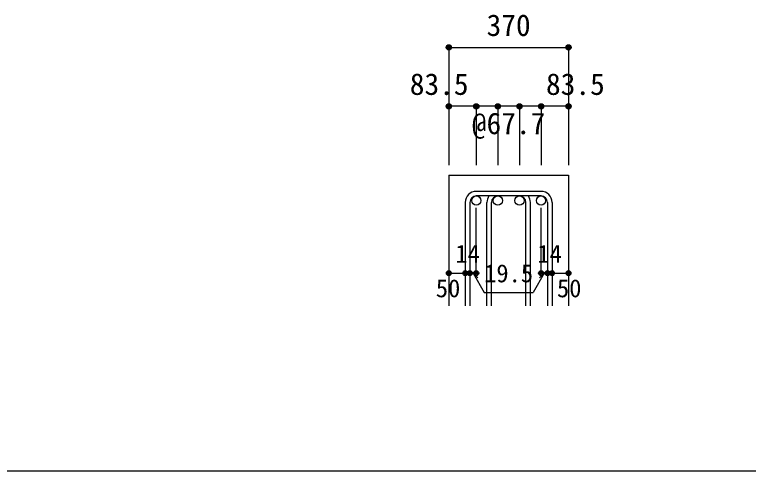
# Model space of a CAD drawing. Units: millimetres at full size, sheet at 1:30; details may follow other scales. Extents: x -5973 to 5954, y -4195 to 4201.
# Drawn here: x -956 to 1284, y 3 to 1398 of the extents above; entities that cross this region are included whole.
import ezdxf
from ezdxf.enums import TextEntityAlignment as Align

# ---------------------------------------------------------------- set-up
doc = ezdxf.new("R2010")
doc.units = ezdxf.units.MM
doc.header["$LTSCALE"] = 30
doc.header["$PDMODE"] = 32
doc.header["$PDSIZE"] = 15
for name, color, linetype in [('0-1_躯体線', 2, 'Continuous'), ('0-5_基礎梁筋', 7, 'Continuous'), ('0-6_スタラップ筋', 7, 'Continuous'), ('0-D_寸法', 4, 'Continuous'), ('F-0_枠', 6, 'Continuous')]:
    doc.layers.add(name, color=color, linetype=linetype)
doc.styles.add('ＭＳ ゴシック', font='')
doc.styles.get('ＭＳ ゴシック').set_extended_font_data('MS Gothic')

msp = doc.modelspace()

# ---------------------------------------------------------------- linework, layer by layer
at = {"layer": '0-1_躯体線'}
for p, q in [((369.94, 908.3), (369.94, 508.3)), ((369.94, 908.3), (734.94, 908.3)), ((734.94, 908.3), (734.94, 508.3))]:
    msp.add_line(p, q, dxfattribs=at)
at = {"layer": '0-5_基礎梁筋', "color": 3}
for centre in [(453.44, 830.3), (519.44, 830.3), (585.44, 830.3), (651.44, 830.3)]:
    msp.add_circle(centre, 14, dxfattribs=at)
at = {"layer": '0-6_スタラップ筋'}
for p, q in [((651.44, 858.3), (453.44, 858.3)), ((651.44, 844.3), (453.44, 844.3)), ((419.94, 824.8), (419.94, 508.3)), ((433.94, 824.8), (433.94, 508.3)), ((485.94, 508.3), (485.94, 824.8)), ((499.94, 508.3), (499.94, 824.8)), ((604.94, 508.3), (604.94, 824.8)), ((618.94, 508.3), (618.94, 824.8)), ((670.94, 824.8), (670.94, 508.3)), ((684.94, 824.8), (684.94, 508.3))]:
    msp.add_line(p, q, dxfattribs=at)
for centre, radius, start, end in [((453.44, 824.8), 33.5, 90, 180), ((651.44, 824.8), 33.5, 0, 90), ((453.44, 824.8), 19.5, 90, 180), ((519.44, 824.8), 33.5, 144.40235, 180), ((519.44, 824.8), 19.5, 90, 180), ((585.44, 824.8), 19.5, 0, 90), ((585.44, 824.8), 33.5, 0, 35.59765), ((651.44, 824.8), 19.5, 0, 90)]:
    msp.add_arc(centre, radius, start, end, dxfattribs=at)
at = {"layer": '0-D_寸法'}
for p, q in [((369.94, 1298.3), (734.94, 1298.3)), ((369.94, 1298.3), (369.94, 1118.3)), ((369.94, 1298.3), (734.94, 1298.3)), ((734.94, 1298.3), (734.94, 1118.3)), ((453.44, 1118.3), (369.94, 1118.3)), ((369.94, 1118.3), (369.94, 938.3)), ((552.44, 1118.3), (453.44, 1118.3)), ((453.44, 1118.3), (453.44, 938.3)), ((519.44, 1118.3), (519.44, 938.3)), ((651.44, 1118.3), (552.44, 1118.3)), ((585.44, 1118.3), (585.44, 938.3)), ((734.94, 1118.3), (651.44, 1118.3)), ((651.44, 1118.3), (651.44, 938.3)), ((734.94, 1118.3), (734.94, 938.3)), ((453.44, 608.3), (453.44, 807.63)), ((651.44, 608.3), (651.44, 807.63)), ((369.94, 608.3), (419.94, 608.3)), ((419.94, 608.3), (453.44, 608.3)), ((443.69, 608.3), (457.83, 594.16)), ((443.69, 608.3), (477.91, 549.02)), ((661.19, 608.3), (626.96, 549.02)), ((661.19, 608.3), (647.04, 594.16)), ((651.44, 608.3), (734.94, 608.3)), ((670.94, 608.3), (684.94, 608.3)), ((477.91, 549.02), (626.96, 549.02))]:
    msp.add_line(p, q, dxfattribs=at)
msp.add_lwpolyline([(734.94, 1298.3), (734.94, 1118.3), (734.94, 938.3)], dxfattribs=at)
for centre, radius in [((369.94, 1298.3), 8), ((369.94, 1298.3), 7.2), ((369.94, 1298.3), 6.4), ((369.94, 1298.3), 5.6), ((369.94, 1298.3), 4.8), ((369.94, 1298.3), 4), ((369.94, 1298.3), 3.2), ((369.94, 1298.3), 2.4), ((369.94, 1298.3), 1.6), ((734.94, 1298.3), 8), ((734.94, 1298.3), 7.2), ((734.94, 1298.3), 6.4), ((734.94, 1298.3), 5.6), ((734.94, 1298.3), 4.8), ((734.94, 1298.3), 4), ((734.94, 1298.3), 3.2), ((734.94, 1298.3), 2.4), ((734.94, 1298.3), 1.6), ((369.94, 1298.3), 0.8), ((734.94, 1298.3), 0.8), ((369.94, 1118.3), 8), ((369.94, 1118.3), 7.2), ((369.94, 1118.3), 6.4), ((369.94, 1118.3), 5.6), ((369.94, 1118.3), 4.8), ((369.94, 1118.3), 4), ((369.94, 1118.3), 3.2), ((369.94, 1118.3), 2.4), ((453.44, 1118.3), 8), ((453.44, 1118.3), 7.2), ((453.44, 1118.3), 6.4), ((453.44, 1118.3), 5.6), ((453.44, 1118.3), 4.8), ((453.44, 1118.3), 4), ((453.44, 1118.3), 3.2), ((453.44, 1118.3), 2.4), ((519.44, 1118.3), 8), ((519.44, 1118.3), 7.2), ((519.44, 1118.3), 6.4), ((519.44, 1118.3), 5.6), ((519.44, 1118.3), 4.8), ((519.44, 1118.3), 4), ((519.44, 1118.3), 3.2), ((519.44, 1118.3), 2.4), ((585.44, 1118.3), 8), ((585.44, 1118.3), 7.2), ((585.44, 1118.3), 6.4), ((585.44, 1118.3), 5.6), ((585.44, 1118.3), 4.8), ((585.44, 1118.3), 4), ((585.44, 1118.3), 3.2), ((585.44, 1118.3), 2.4), ((651.44, 1118.3), 8), ((651.44, 1118.3), 7.2), ((651.44, 1118.3), 6.4), ((651.44, 1118.3), 5.6), ((651.44, 1118.3), 4.8), ((651.44, 1118.3), 4), ((651.44, 1118.3), 3.2), ((651.44, 1118.3), 2.4), ((734.94, 1118.3), 8), ((734.94, 1118.3), 7.2), ((734.94, 1118.3), 6.4), ((734.94, 1118.3), 5.6), ((734.94, 1118.3), 4.8), ((734.94, 1118.3), 4), ((734.94, 1118.3), 3.2), ((734.94, 1118.3), 2.4), ((369.94, 1118.3), 1.6), ((369.94, 1118.3), 0.8), ((453.44, 1118.3), 1.6), ((453.44, 1118.3), 0.8), ((519.44, 1118.3), 1.6), ((519.44, 1118.3), 0.8), ((585.44, 1118.3), 1.6), ((585.44, 1118.3), 0.8), ((651.44, 1118.3), 1.6), ((651.44, 1118.3), 0.8), ((734.94, 1118.3), 1.6), ((734.94, 1118.3), 0.8), ((369.94, 608.3), 4), ((369.94, 608.3), 3.6), ((369.94, 608.3), 3.2), ((369.94, 608.3), 2.8), ((369.94, 608.3), 2.4), ((369.94, 608.3), 2), ((369.94, 608.3), 1.6), ((369.94, 608.3), 1.2), ((369.94, 608.3), 0.8), ((369.94, 608.3), 0.4), ((419.94, 608.3), 4), ((419.94, 608.3), 3.6), ((419.94, 608.3), 3.2), ((419.94, 608.3), 2.8), ((419.94, 608.3), 2.4), ((419.94, 608.3), 2), ((419.94, 608.3), 1.6), ((419.94, 608.3), 1.2), ((419.94, 608.3), 0.8), ((419.94, 608.3), 0.4), ((433.94, 608.3), 4), ((433.94, 608.3), 3.6), ((433.94, 608.3), 3.2), ((433.94, 608.3), 2.8), ((433.94, 608.3), 2.4), ((433.94, 608.3), 2), ((433.94, 608.3), 1.6), ((433.94, 608.3), 1.2), ((433.94, 608.3), 0.8), ((433.94, 608.3), 0.4), ((453.44, 608.3), 4), ((453.44, 608.3), 3.6), ((453.44, 608.3), 3.2), ((453.44, 608.3), 2.8), ((453.44, 608.3), 2.4), ((453.44, 608.3), 2), ((453.44, 608.3), 1.6), ((453.44, 608.3), 1.2), ((453.44, 608.3), 0.8), ((453.44, 608.3), 0.4), ((651.44, 608.3), 4), ((651.44, 608.3), 3.6), ((651.44, 608.3), 3.2), ((651.44, 608.3), 2.8), ((651.44, 608.3), 2.4), ((651.44, 608.3), 2), ((651.44, 608.3), 1.6), ((651.44, 608.3), 1.2), ((651.44, 608.3), 0.8), ((651.44, 608.3), 0.4), ((670.94, 608.3), 4), ((670.94, 608.3), 3.6), ((670.94, 608.3), 3.2), ((670.94, 608.3), 2.8), ((670.94, 608.3), 2.4), ((670.94, 608.3), 2), ((670.94, 608.3), 1.6), ((670.94, 608.3), 1.2), ((670.94, 608.3), 0.8), ((670.94, 608.3), 0.4), ((684.94, 608.3), 4), ((684.94, 608.3), 3.6), ((684.94, 608.3), 3.2), ((684.94, 608.3), 2.8), ((684.94, 608.3), 2.4), ((684.94, 608.3), 2), ((684.94, 608.3), 1.6), ((684.94, 608.3), 1.2), ((684.94, 608.3), 0.8), ((684.94, 608.3), 0.4), ((734.94, 608.3), 4), ((734.94, 608.3), 3.6), ((734.94, 608.3), 3.2), ((734.94, 608.3), 2.8), ((734.94, 608.3), 2.4), ((734.94, 608.3), 2), ((734.94, 608.3), 1.6), ((734.94, 608.3), 1.2), ((734.94, 608.3), 0.8), ((734.94, 608.3), 0.4)]:
    msp.add_circle(centre, radius, dxfattribs=at)
at = {"layer": '0-D_寸法', "color": 7}
for p in [(369.94, 1298.3), (734.94, 1298.3), (369.94, 1118.3), (453.44, 1118.3), (519.44, 1118.3), (585.44, 1118.3), (651.44, 1118.3), (734.94, 1118.3), (369.94, 608.3), (419.94, 608.3), (433.94, 608.3), (453.44, 608.3), (651.44, 608.3), (670.94, 608.3), (684.94, 608.3), (734.94, 608.3)]:
    msp.add_point(p, dxfattribs=at)
at = {"layer": 'F-0_枠', "color": 2}
msp.add_line((3723.6, 2.95), (-5972.88, 2.95), dxfattribs=at)

# ---------------------------------------------------------------- texts
at = {"layer": '0-D_寸法', "style": 'ＭＳ ゴシック'}
for s, height, p in [('370', 65.98, (484.94, 1313.3)), ('83.5', 65.98, (250.44, 1133.3)), ('83.5', 65.98, (666.44, 1133.3)), ('@67.7', 65.98, (439.94, 1013.3)), ('14', 54.99, (389.4, 623.75)), ('14', 54.99, (639.98, 623.75)), ('19.5', 54.99, (477.44, 564.02)), ('50', 54.99, (329.94, 518.3)), ('50', 54.99, (699.94, 518.3))]:
    msp.add_text(s, height=height, dxfattribs=at).set_placement(p, align=Align.BOTTOM_LEFT)

doc.saveas('drawing.dxf')
